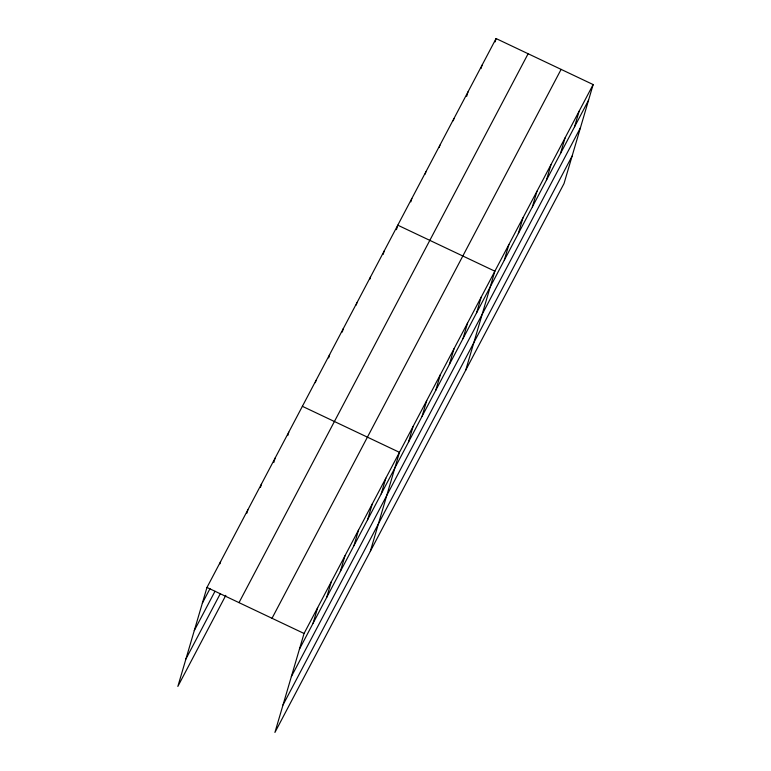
<?xml version="1.0" encoding="UTF-8"?>
<svg xmlns="http://www.w3.org/2000/svg" width="771" height="771" viewBox="0 0 771 771"><rect width="100%" height="100%" fill="white"/><g stroke="black" fill="none" stroke-linecap="round" stroke-linejoin="round"><path stroke-width="1.16" d="M593.15 84.569L304.053 633.473L274.919 732.45L564.025 183.546L593.15 84.569L496.081 38.55L206.975 587.454L177.85 686.431L225.816 595.347M219.947 563.813L220.602 561.577M246.874 513.178L247.867 509.824M260.502 487.301L261.494 483.947M273.801 462.542L275.122 458.07M287.766 435.548L288.749 432.194M315.349 382.676L316.014 380.44M328.648 357.917L329.641 354.564M342.276 332.041L343.268 328.687M356.241 305.046L356.896 302.81M369.868 279.169L370.523 276.934M383.168 254.411L384.151 251.057M396.467 229.652L397.778 225.18L494.857 271.19L465.732 370.176M410.837 201.877L411.82 198.513M425.207 174.092L425.862 171.856M439.248 147.434L439.904 145.189M453.29 120.768L453.946 118.532M466.677 96.346L467.987 91.874M313.074 623.267L317.681 607.596M481.046 68.571L482.029 65.207M326.702 597.39L331.318 581.72M495.088 41.904L496.081 38.55M340.329 571.513L344.945 555.843M353.956 545.637L358.573 529.966M367.584 519.76L372.2 504.089M381.221 493.883L385.828 478.213M370.331 551.313L399.455 452.336L302.377 406.317M408.476 442.13L413.083 426.459M422.103 416.253L426.72 400.583M435.731 390.377L440.347 374.706M449.358 364.5L453.974 348.829M462.995 338.623L467.602 322.953M476.623 312.747L481.229 297.076M504.292 260.203L508.899 244.532M518.334 233.546L522.94 217.875M532.375 206.879L536.982 191.208M546.417 180.221L551.024 164.551M560.459 153.564L565.066 137.893M574.501 126.897L579.108 111.226M202.368 603.124L210.001 588.63M194.273 630.611L214.993 591.28M185.936 658.935L220.284 593.728M239.01 602.633L528.116 53.739M272.018 618.284L561.115 69.38M299.447 649.143L588.543 100.24M291.351 676.63L580.447 127.735M283.015 704.954L572.111 156.06M206.975 587.454L304.053 633.473"/></g></svg>
